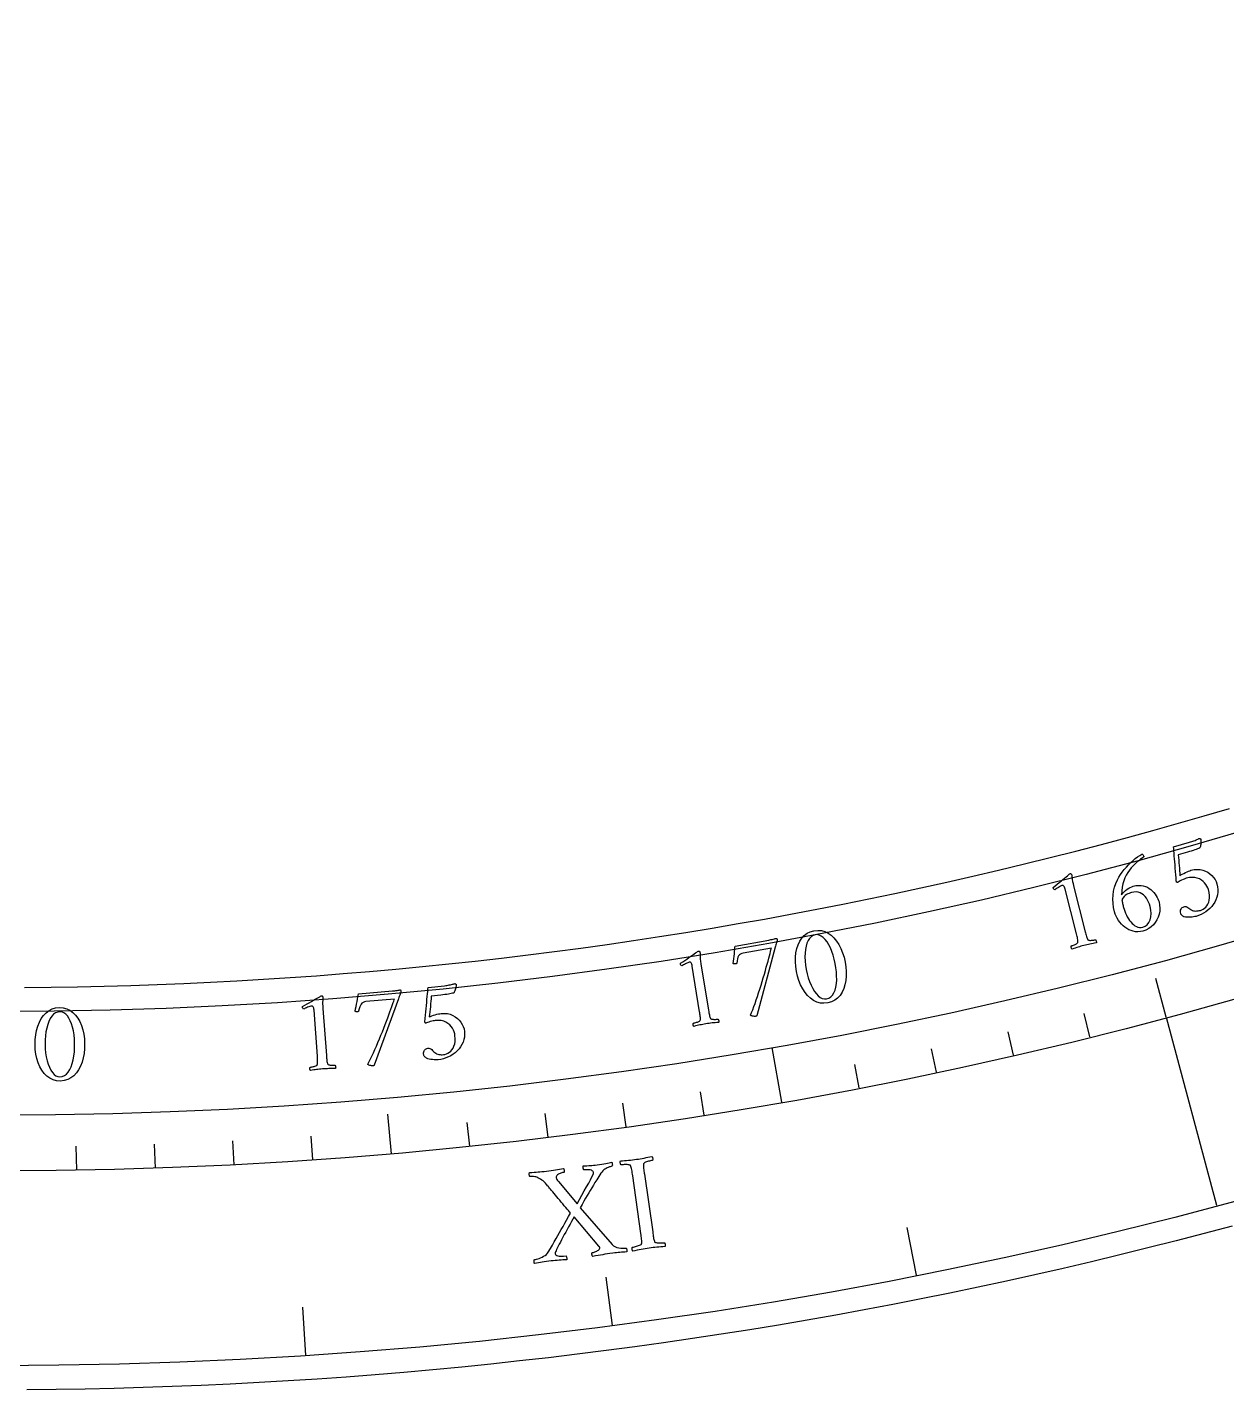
# Model space of a CAD drawing. Header units: millimetres. Extents: x -60 to 60, y -60 to 77.
# Drawn here: x 0.37 to 15.58, y -60 to -42.73 of the extents above; entities that cross this region are included whole.
import ezdxf

# ---------------------------------------------------------------- set-up
doc = ezdxf.new("R2010")
doc.units = ezdxf.units.MM
for name, color, linetype in [('CUT_INNER', 6, 'Continuous'), ('CUT_OUTER', 1, 'Continuous'), ('ENGRAVE', 7, 'Continuous'), ('ENGRAVE_FINE', 8, 'Continuous'), ('TEXT', 5, 'Continuous')]:
    doc.layers.add(name, color=color, linetype=linetype)

msp = doc.modelspace()

# ---------------------------------------------------------------- linework, layer by layer
at = {"layer": 'CUT_INNER'}
msp.add_lwpolyline([(0.3369, -54.899), (0.6737, -54.8959), (1.0105, -54.8907), (1.3473, -54.8835), (1.684, -54.8742), (2.0207, -54.8628), (2.3573, -54.8494), (2.6938, -54.8339), (3.0302, -54.8163), (3.3665, -54.7967), (3.7027, -54.775), (4.0387, -54.7512), (4.3746, -54.7254), (4.7103, -54.6976), (5.0458, -54.6676), (5.3811, -54.6356), (5.7163, -54.6016), (6.0512, -54.5655), (6.3859, -54.5273), (6.7203, -54.4871), (7.0545, -54.4449), (7.3885, -54.4006), (7.7221, -54.3542), (8.0555, -54.3058), (8.3886, -54.2553), (8.7213, -54.2028), (9.0537, -54.1483), (9.3858, -54.0917), (9.7175, -54.0331), (10.0489, -53.9725), (10.3799, -53.9098), (10.7105, -53.8451), (11.0406, -53.7784), (11.3704, -53.7096), (11.6998, -53.6388), (12.0287, -53.566), (12.3571, -53.4912), (12.6851, -53.4144), (13.0126, -53.3356), (13.3396, -53.2547), (13.6661, -53.1719), (13.9921, -53.087), (14.3176, -53.0002), (14.6425, -52.9113), (14.9669, -52.8205), (15.2907, -52.7276), (15.614, -52.6328)], dxfattribs=at)
at = {"layer": 'CUT_OUTER'}
msp.add_lwpolyline([(15.6476, -57.9237), (15.2919, -58.0186), (14.9357, -58.1113), (14.5788, -58.2019), (14.2214, -58.2902), (13.8635, -58.3764), (13.505, -58.4604), (13.1461, -58.5421), (12.7866, -58.6217), (12.4267, -58.699), (12.0663, -58.7742), (11.7054, -58.8471), (11.3441, -58.9178), (10.9824, -58.9863), (10.6203, -59.0526), (10.2577, -59.1167), (9.8948, -59.1785), (9.5315, -59.2381), (9.1678, -59.2955), (8.8038, -59.3506), (8.4395, -59.4035), (8.0748, -59.4542), (7.7099, -59.5026), (7.3446, -59.5488), (6.9791, -59.5927), (6.6133, -59.6344), (6.2473, -59.6739), (5.881, -59.7111), (5.5145, -59.746), (5.1478, -59.7788), (4.7809, -59.8092), (4.4139, -59.8374), (4.0466, -59.8634), (3.6792, -59.8871), (3.3117, -59.9085), (2.9441, -59.9277), (2.5763, -59.9447), (2.2084, -59.9593), (1.8405, -59.9718), (1.4725, -59.9819), (1.1044, -59.9898), (0.7363, -59.9955), (0.3682, -59.9989)], dxfattribs=at)
at = {"layer": 'ENGRAVE'}
for points in [[(14.8111, -55.2757), (14.6804, -54.788)], [(14.8111, -55.2757), (15.4499, -57.66)], [(9.9371, -56.3562), (9.8144, -55.6601)], [(4.9875, -57.0078), (4.9435, -56.5049)]]:
    msp.add_lwpolyline(points, dxfattribs=at)
for radius in [59.694, 57.2256, 57.2256, 56.5187, 55.206]:
    msp.add_circle((0, 0), radius, dxfattribs=at)
at = {"layer": 'ENGRAVE_FINE'}
for points in [[(13.8441, -55.5258), (13.7708, -55.2318)], [(12.873, -55.7589), (12.8048, -55.4637)], [(11.8979, -55.9751), (11.8349, -55.6788)], [(10.9192, -56.1742), (10.8614, -55.8768)], [(8.9521, -56.5211), (8.9047, -56.2218)], [(7.9643, -56.6687), (7.9221, -56.3687)], [(5.9817, -56.9121), (5.95, -56.6108)], [(6.974, -56.799), (6.9371, -56.4984)], [(3.9919, -57.0862), (3.9707, -56.784)], [(0.9987, -57.2169), (0.9934, -56.914)], [(1.9971, -57.1907), (1.9866, -56.888)], [(2.995, -57.1472), (2.9791, -56.8446)], [(11.6457, -58.547), (11.5253, -57.9418)], [(7.7916, -59.1833), (7.7111, -58.5715)], [(3.9042, -59.5662), (3.8638, -58.9504)]]:
    msp.add_lwpolyline(points, dxfattribs=at)
at = {"layer": 'TEXT'}
for points in [[(15.1239, -53.416), (15.1641, -53.4071), (15.2025, -53.4037), (15.2392, -53.4057), (15.274, -53.4133), (15.3067, -53.4252), (15.3368, -53.4405), (15.3644, -53.4591), (15.3894, -53.4811), (15.4112, -53.5055), (15.4292, -53.5314), (15.4435, -53.559), (15.454, -53.588), (15.4621, -53.6233), (15.4659, -53.658), (15.4654, -53.6921), (15.4605, -53.7256), (15.4519, -53.7581), (15.4402, -53.7892), (15.4253, -53.8189), (15.4074, -53.8472), (15.3867, -53.8737), (15.3638, -53.8983), (15.3387, -53.9209), (15.3113, -53.9415), (15.2823, -53.9598), (15.2522, -53.9756), (15.2209, -53.9887), (15.1885, -53.9993), (15.1739, -54.0029), (15.1574, -54.0059), (15.1388, -54.0085), (15.1183, -54.0105), (15.0971, -54.0116), (15.0766, -54.0112), (15.0567, -54.0094), (15.0375, -54.0062), (15.0335, -54.0042), (15.0284, -54.001), (15.0221, -53.9966), (15.0148, -53.991), (15.0075, -53.9844), (15.0017, -53.9773), (14.9973, -53.9696), (14.9942, -53.9614), (14.9913, -53.9468), (14.9911, -53.933), (14.9935, -53.9201), (14.9986, -53.9079), (15.0056, -53.8972), (15.0138, -53.8887), (15.0234, -53.8823), (15.0342, -53.878), (15.0481, -53.8756), (15.0613, -53.8764), (15.0737, -53.8804), (15.0854, -53.8875), (15.0967, -53.8959), (15.1078, -53.9037), (15.1189, -53.9108), (15.13, -53.9173), (15.1431, -53.9236), (15.1567, -53.9281), (15.1709, -53.9307), (15.1857, -53.9316), (15.2006, -53.9311), (15.2151, -53.9297), (15.2292, -53.9273), (15.243, -53.9239), (15.2613, -53.9174), (15.2789, -53.9082), (15.2959, -53.8964), (15.3122, -53.882), (15.327, -53.8648), (15.3393, -53.8447), (15.349, -53.8216), (15.3563, -53.7955), (15.3602, -53.7665), (15.3597, -53.7343), (15.3548, -53.6991), (15.3456, -53.6608), (15.3378, -53.6389), (15.3272, -53.6173), (15.3137, -53.5961), (15.2973, -53.5753), (15.2781, -53.5559), (15.2561, -53.5393), (15.2313, -53.5253), (15.2038, -53.5141), (15.1735, -53.5069), (15.1403, -53.505), (15.1042, -53.5084), (15.0652, -53.5172), (15.053, -53.521), (15.039, -53.5263), (15.0233, -53.5328), (15.0059, -53.5407), (14.989, -53.5491), (14.9748, -53.5569), (14.9634, -53.5643), (14.9547, -53.5712), (14.9525, -53.5714), (14.9502, -53.5707), (14.9477, -53.5693), (14.9451, -53.567), (14.9426, -53.5642), (14.9406, -53.5611), (14.939, -53.5579), (14.9378, -53.5544), (14.9346, -53.513), (14.9315, -53.4716), (14.9283, -53.4302), (14.9252, -53.3888), (14.922, -53.3481), (14.919, -53.3089), (14.9161, -53.271), (14.9133, -53.2346), (14.9105, -53.2005), (14.9078, -53.1698), (14.9052, -53.1424), (14.9027, -53.1183), (15.1055, -53.061), (15.1197, -53.0568), (15.1338, -53.0522), (15.1481, -53.0472), (15.1624, -53.0417), (15.1762, -53.0362), (15.1887, -53.0309), (15.1999, -53.0259), (15.2098, -53.0212), (15.218, -53.0172), (15.2238, -53.0143), (15.2273, -53.0126), (15.2285, -53.012), (15.2325, -53.0131), (15.2361, -53.014), (15.2395, -53.0149), (15.2425, -53.0157), (15.2451, -53.0167), (15.2472, -53.0182), (15.2488, -53.0202), (15.2499, -53.0228), (15.2504, -53.0259), (15.2509, -53.0308), (15.2511, -53.0376), (15.2513, -53.0463), (15.2512, -53.0562), (15.2507, -53.0667), (15.2498, -53.0778), (15.2485, -53.0894), (15.2466, -53.1011), (15.2442, -53.1123), (15.241, -53.1228), (15.2373, -53.1327), (15.2229, -53.1384), (15.2071, -53.1445), (15.1898, -53.1509), (15.1712, -53.1578), (15.1509, -53.1649), (15.1288, -53.1722), (15.1048, -53.1796), (15.0789, -53.1871), (14.9632, -53.2198), (14.9657, -53.253), (14.9684, -53.2866), (14.9713, -53.3203), (14.9743, -53.3543), (14.9772, -53.388), (14.9798, -53.421), (14.9821, -53.4532), (14.9841, -53.4846), (14.9978, -53.4748), (15.0139, -53.4649), (15.0323, -53.4547), (15.0531, -53.4444), (15.074, -53.4348), (15.0927, -53.4269), (15.1094, -53.4206), (15.1239, -53.416)], [(14.3913, -53.618), (14.4266, -53.6103), (14.4598, -53.6068), (14.491, -53.6075), (14.5202, -53.6124), (14.5475, -53.6206), (14.5727, -53.6313), (14.596, -53.6446), (14.6173, -53.6604), (14.6367, -53.6781), (14.6542, -53.6968), (14.6698, -53.7166), (14.6835, -53.7375), (14.6953, -53.7586), (14.7052, -53.779), (14.7131, -53.7986), (14.7192, -53.8175), (14.7272, -53.8561), (14.7301, -53.8946), (14.7278, -53.933), (14.7205, -53.9714), (14.7085, -54.0087), (14.6924, -54.0435), (14.6722, -54.0761), (14.6478, -54.1063), (14.6197, -54.133), (14.5881, -54.1552), (14.553, -54.1728), (14.5144, -54.1859), (14.4831, -54.1924), (14.4524, -54.195), (14.4222, -54.1937), (14.3927, -54.1885), (14.3641, -54.1799), (14.3369, -54.1686), (14.3109, -54.1546), (14.2863, -54.1378), (14.2631, -54.1187), (14.2417, -54.0976), (14.222, -54.0747), (14.2041, -54.05), (14.1882, -54.0239), (14.1747, -53.9974), (14.1637, -53.9703), (14.1552, -53.9426), (14.1434, -53.8891), (14.1363, -53.8358), (14.1339, -53.7829), (14.136, -53.7303), (14.1429, -53.6788), (14.1544, -53.6293), (14.1706, -53.5819), (14.1914, -53.5365), (14.2101, -53.503), (14.2309, -53.47), (14.2539, -53.4377), (14.2789, -53.4059), (14.3054, -53.3751), (14.3327, -53.3459), (14.3607, -53.3181), (14.3894, -53.2919), (14.4183, -53.2677), (14.4466, -53.2461), (14.4744, -53.2272), (14.5017, -53.2108), (14.5064, -53.2106), (14.5109, -53.2127), (14.515, -53.2171), (14.5189, -53.2238), (14.5222, -53.2311), (14.5248, -53.2373), (14.5268, -53.2425), (14.5281, -53.2466), (14.5076, -53.2606), (14.486, -53.2765), (14.4632, -53.2942), (14.4393, -53.3137), (14.4151, -53.3352), (14.3914, -53.3588), (14.3681, -53.3847), (14.3453, -53.4126), (14.3238, -53.4429), (14.3044, -53.4755), (14.2872, -53.5106), (14.272, -53.548), (14.2598, -53.588), (14.2511, -53.6307), (14.2459, -53.6763), (14.2443, -53.7246), (14.2596, -53.7054), (14.2764, -53.6876), (14.2948, -53.6712), (14.3146, -53.6561), (14.3348, -53.643), (14.3543, -53.6323), (14.3732, -53.624), (14.3913, -53.618)], [(13.6734, -54.2225), (13.5304, -53.6554), (13.5265, -53.6416), (13.5224, -53.6303), (13.5181, -53.6216), (13.5135, -53.6154), (13.5085, -53.6113), (13.5027, -53.609), (13.496, -53.6083), (13.4886, -53.6094), (13.4799, -53.6124), (13.4694, -53.6171), (13.457, -53.6238), (13.4429, -53.6324), (13.4288, -53.6414), (13.4166, -53.6494), (13.4062, -53.6566), (13.3976, -53.6628), (13.3907, -53.6589), (13.3852, -53.654), (13.3812, -53.6483), (13.3787, -53.6416), (13.3787, -53.6415), (13.3786, -53.6412), (13.3785, -53.6407), (13.3784, -53.6401), (13.3779, -53.6375), (13.3779, -53.6353), (13.3784, -53.6335), (13.3794, -53.6322), (13.4045, -53.6122), (13.4293, -53.5921), (13.4537, -53.572), (13.4779, -53.5518), (13.5009, -53.5325), (13.5218, -53.515), (13.5408, -53.4992), (13.5577, -53.4851), (13.5717, -53.4735), (13.5819, -53.4652), (13.5883, -53.4601), (13.5909, -53.4583), (13.5937, -53.4576), (13.5972, -53.4573), (13.6003, -53.4582), (13.6032, -53.4604), (13.6059, -53.4637), (13.6082, -53.4675), (13.6104, -53.471), (13.6122, -53.4741), (13.6138, -53.477), (13.614, -53.4792), (13.6146, -53.4861), (13.6156, -53.4975), (13.617, -53.5136), (13.6195, -53.5336), (13.6236, -53.5572), (13.6293, -53.5842), (13.6367, -53.6147), (13.7842, -54.1945), (13.7882, -54.21), (13.7921, -54.2249), (13.796, -54.2393), (13.7999, -54.2531), (13.8038, -54.2659), (13.8081, -54.2774), (13.8127, -54.2874), (13.8177, -54.2959), (13.821, -54.2988), (13.8262, -54.301), (13.8334, -54.3025), (13.8426, -54.3034), (13.8527, -54.3036), (13.8631, -54.3033), (13.8735, -54.3025), (13.8842, -54.3011), (13.8941, -54.2996), (13.9024, -54.2982), (13.9091, -54.2969), (13.9143, -54.2957), (13.9171, -54.2986), (13.9197, -54.3027), (13.9222, -54.308), (13.9245, -54.3145), (13.9261, -54.3212), (13.9267, -54.3269), (13.9262, -54.3318), (13.9246, -54.3359), (13.903, -54.3399), (13.8824, -54.3438), (13.8627, -54.3475), (13.844, -54.3511), (13.8254, -54.3549), (13.8061, -54.359), (13.7861, -54.3637), (13.7656, -54.3687), (13.7458, -54.3739), (13.7271, -54.379), (13.7093, -54.3842), (13.6925, -54.3895), (13.6756, -54.3949), (13.6574, -54.4008), (13.638, -54.407), (13.6173, -54.4137), (13.614, -54.4109), (13.6112, -54.4068), (13.6089, -54.4015), (13.6072, -54.3949), (13.6061, -54.3881), (13.6058, -54.3822), (13.6061, -54.3774), (13.6072, -54.3735), (13.6123, -54.3721), (13.6188, -54.37), (13.6268, -54.3673), (13.6363, -54.3639), (13.6463, -54.36), (13.6559, -54.3558), (13.6651, -54.3511), (13.6739, -54.3461), (13.6815, -54.341), (13.6868, -54.3363), (13.6899, -54.332), (13.6909, -54.3281), (13.6911, -54.3182), (13.6906, -54.3071), (13.6891, -54.295), (13.6868, -54.2817), (13.684, -54.2677), (13.6808, -54.2531), (13.6773, -54.238), (13.6734, -54.2225)], [(14.2492, -53.7892), (14.251, -53.8011), (14.2529, -53.8131), (14.2551, -53.8253), (14.2575, -53.8376), (14.2601, -53.8499), (14.2628, -53.8622), (14.2658, -53.8744), (14.2689, -53.8866), (14.2759, -53.9103), (14.2842, -53.9342), (14.294, -53.9584), (14.3051, -53.9827), (14.3175, -54.0065), (14.331, -54.0291), (14.3456, -54.0504), (14.3614, -54.0704), (14.3781, -54.0886), (14.3956, -54.1044), (14.4139, -54.1178), (14.433, -54.1287), (14.4527, -54.1366), (14.4727, -54.1405), (14.493, -54.1407), (14.5137, -54.137), (14.5448, -54.1245), (14.5708, -54.1048), (14.5916, -54.0781), (14.6072, -54.0444), (14.617, -54.0059), (14.6203, -53.9649), (14.6172, -53.9215), (14.6076, -53.8756), (14.5985, -53.8464), (14.5875, -53.8189), (14.5745, -53.7931), (14.5596, -53.7689), (14.5427, -53.7472), (14.524, -53.7287), (14.5034, -53.7134), (14.4809, -53.7012), (14.4564, -53.6931), (14.43, -53.6896), (14.4016, -53.6909), (14.3713, -53.6969), (14.3561, -53.7016), (14.3404, -53.7077), (14.3242, -53.7151), (14.3075, -53.7239), (14.2911, -53.7351), (14.276, -53.7497), (14.262, -53.7678), (14.2492, -53.7892)], [(10.3442, -54.1818), (10.3926, -54.1766), (10.4387, -54.1799), (10.4824, -54.1917), (10.5237, -54.2121), (10.5624, -54.2397), (10.598, -54.2732), (10.6305, -54.3127), (10.6599, -54.3582), (10.6858, -54.4084), (10.7078, -54.4618), (10.7258, -54.5186), (10.74, -54.5787), (10.7496, -54.6396), (10.7542, -54.699), (10.7538, -54.7569), (10.7484, -54.8132), (10.7378, -54.8665), (10.7221, -54.9156), (10.7013, -54.9604), (10.6754, -55.0009), (10.6442, -55.0356), (10.6077, -55.0632), (10.5659, -55.0835), (10.5189, -55.0966), (10.4715, -55.1015), (10.426, -55.0979), (10.3822, -55.0856), (10.3403, -55.0649), (10.3009, -55.0368), (10.2647, -55.0029), (10.2316, -54.9632), (10.2018, -54.9175), (10.1757, -54.8672), (10.1537, -54.8137), (10.136, -54.7568), (10.1225, -54.6965), (10.1135, -54.6355), (10.1095, -54.576), (10.1105, -54.5182), (10.1164, -54.462), (10.1274, -54.4088), (10.1434, -54.36), (10.1645, -54.3156), (10.1906, -54.2757), (10.2217, -54.2415), (10.2577, -54.2144), (10.2985, -54.1946), (10.3442, -54.1818)], [(9.7708, -54.3002), (9.7847, -54.2975), (9.7991, -54.2945), (9.814, -54.2911), (9.8294, -54.2873), (9.8435, -54.2838), (9.8543, -54.2811), (9.862, -54.2793), (9.8665, -54.2783), (9.8704, -54.2785), (9.8736, -54.2804), (9.8759, -54.2842), (9.8775, -54.2899), (9.8781, -54.298), (9.8774, -54.3078), (9.8753, -54.3192), (9.8718, -54.3323), (9.8676, -54.3465), (9.8633, -54.3611), (9.8589, -54.3763), (9.8543, -54.3919), (9.6227, -55.2587), (9.6205, -55.261), (9.6174, -55.263), (9.6135, -55.2645), (9.6088, -55.2656), (9.6002, -55.2666), (9.5905, -55.2667), (9.5797, -55.266), (9.5678, -55.2644), (9.5569, -55.262), (9.5488, -55.2589), (9.5436, -55.255), (9.5412, -55.2502), (9.555, -55.2178), (9.5691, -55.1823), (9.5836, -55.1437), (9.5985, -55.1021), (9.6135, -55.0583), (9.6287, -55.0134), (9.6439, -54.9673), (9.6591, -54.9201), (9.6741, -54.8725), (9.6886, -54.8254), (9.7025, -54.7788), (9.716, -54.7326), (9.7288, -54.6877), (9.7408, -54.6449), (9.752, -54.6042), (9.7625, -54.5657), (9.7721, -54.53), (9.7806, -54.4981), (9.7882, -54.4699), (9.7947, -54.4456), (9.8, -54.4258), (9.8037, -54.4118), (9.806, -54.4033), (9.8067, -54.4005), (9.4486, -54.4639), (9.4292, -54.4689), (9.4129, -54.4768), (9.3997, -54.4875), (9.3895, -54.5011), (9.3816, -54.518), (9.3751, -54.5385), (9.37, -54.5628), (9.3662, -54.5908), (9.3652, -54.5949), (9.3623, -54.5982), (9.3573, -54.6007), (9.3503, -54.6025), (9.3478, -54.6027), (9.3446, -54.6027), (9.3407, -54.6025), (9.3361, -54.6019), (9.3314, -54.6012), (9.3274, -54.6004), (9.324, -54.5995), (9.3213, -54.5984), (9.3256, -54.5675), (9.3295, -54.5364), (9.3331, -54.505), (9.3364, -54.4734), (9.3392, -54.4435), (9.3414, -54.4172), (9.3431, -54.3944), (9.3441, -54.3752)], [(10.3614, -54.2328), (10.3336, -54.2416), (10.3091, -54.2569), (10.288, -54.2785), (10.2703, -54.3066), (10.2558, -54.34), (10.2446, -54.3776), (10.2368, -54.4193), (10.2322, -54.4652), (10.2309, -54.5142), (10.233, -54.5653), (10.2384, -54.6183), (10.2472, -54.6733), (10.2588, -54.7272), (10.2729, -54.7783), (10.2895, -54.8265), (10.3086, -54.8719), (10.3295, -54.9134), (10.3517, -54.9499), (10.3751, -54.9813), (10.3998, -55.0077), (10.4252, -55.0279), (10.4509, -55.041), (10.4768, -55.0468), (10.503, -55.0454), (10.5331, -55.0359), (10.5591, -55.0199), (10.5809, -54.9974), (10.5987, -54.9682), (10.6126, -54.9337), (10.6229, -54.8949), (10.6296, -54.852), (10.6328, -54.8048), (10.6326, -54.7547), (10.6294, -54.7032), (10.6232, -54.6502), (10.614, -54.5957), (10.602, -54.5415), (10.5877, -54.4906), (10.5712, -54.443), (10.5525, -54.3988), (10.532, -54.3587), (10.5103, -54.3236), (10.4873, -54.2935), (10.463, -54.2683), (10.4379, -54.2491), (10.4127, -54.2367), (10.3872, -54.2313), (10.3614, -54.2328)], [(8.8956, -55.2079), (8.8026, -54.6305), (8.7999, -54.6164), (8.7968, -54.6048), (8.7932, -54.5957), (8.7892, -54.5891), (8.7846, -54.5846), (8.7789, -54.5818), (8.7724, -54.5806), (8.7649, -54.5811), (8.756, -54.5832), (8.7451, -54.587), (8.7322, -54.5926), (8.7174, -54.5999), (8.7026, -54.6077), (8.6897, -54.6146), (8.6787, -54.6208), (8.6696, -54.6263), (8.6631, -54.6218), (8.658, -54.6165), (8.6546, -54.6104), (8.6526, -54.6035), (8.6526, -54.6034), (8.6526, -54.6031), (8.6525, -54.6026), (8.6524, -54.602), (8.6522, -54.5993), (8.6524, -54.5971), (8.653, -54.5954), (8.6541, -54.5942), (8.6809, -54.5764), (8.7073, -54.5586), (8.7334, -54.5407), (8.7592, -54.5227), (8.7838, -54.5055), (8.8062, -54.4898), (8.8265, -54.4757), (8.8446, -54.4632), (8.8595, -54.4529), (8.8704, -54.4455), (8.8772, -54.441), (8.88, -54.4394), (8.8829, -54.439), (8.8863, -54.439), (8.8894, -54.4402), (8.8921, -54.4425), (8.8944, -54.4461), (8.8965, -54.4501), (8.8983, -54.4537), (8.8998, -54.457), (8.9011, -54.46), (8.9011, -54.4623), (8.9012, -54.4692), (8.9012, -54.4807), (8.9012, -54.4967), (8.9019, -54.5169), (8.9039, -54.5407), (8.9073, -54.5682), (8.912, -54.5992), (9.0084, -55.1896), (9.011, -55.2054), (9.0136, -55.2206), (9.0162, -55.2353), (9.0189, -55.2494), (9.0217, -55.2625), (9.025, -55.2743), (9.0287, -55.2846), (9.0329, -55.2936), (9.0359, -55.2968), (9.041, -55.2994), (9.048, -55.3016), (9.057, -55.3032), (9.0671, -55.3043), (9.0775, -55.3049), (9.088, -55.305), (9.0987, -55.3046), (9.1087, -55.3039), (9.1171, -55.3032), (9.1239, -55.3025), (9.1291, -55.3018), (9.1317, -55.305), (9.1339, -55.3093), (9.1359, -55.3148), (9.1376, -55.3214), (9.1387, -55.3282), (9.1388, -55.334), (9.1378, -55.3388), (9.1359, -55.3427), (9.1141, -55.3449), (9.0932, -55.3469), (9.0733, -55.3489), (9.0543, -55.3509), (9.0354, -55.353), (9.0158, -55.3555), (8.9956, -55.3583), (8.9746, -55.3616), (8.9545, -55.365), (8.9354, -55.3685), (8.9173, -55.3721), (8.9001, -55.3759), (8.8827, -55.3798), (8.8641, -55.3841), (8.8442, -55.3886), (8.823, -55.3935), (8.8199, -55.3904), (8.8175, -55.3861), (8.8157, -55.3806), (8.8146, -55.3738), (8.8141, -55.367), (8.8143, -55.3611), (8.8151, -55.3563), (8.8165, -55.3525), (8.8217, -55.3516), (8.8283, -55.3501), (8.8365, -55.3481), (8.8462, -55.3455), (8.8565, -55.3425), (8.8665, -55.3391), (8.8761, -55.3353), (8.8853, -55.331), (8.8933, -55.3266), (8.899, -55.3224), (8.9025, -55.3184), (8.9038, -55.3146), (8.9049, -55.3047), (8.9053, -55.2937), (8.9049, -55.2815), (8.9038, -55.2681), (8.9022, -55.2538), (8.9002, -55.239), (8.8981, -55.2237), (8.8956, -55.2079)], [(5.6186, -55.2307), (5.6597, -55.2289), (5.6981, -55.2322), (5.7338, -55.2406), (5.7669, -55.2541), (5.797, -55.2716), (5.824, -55.2919), (5.8479, -55.315), (5.8687, -55.3409), (5.8859, -55.3687), (5.8992, -55.3974), (5.9085, -55.427), (5.9138, -55.4575), (5.9156, -55.4936), (5.9133, -55.5284), (5.9069, -55.5619), (5.8963, -55.5941), (5.8822, -55.6246), (5.8652, -55.6532), (5.8454, -55.6799), (5.8228, -55.7046), (5.7979, -55.7271), (5.7711, -55.7473), (5.7424, -55.7652), (5.7119, -55.7808), (5.6801, -55.7938), (5.6477, -55.8041), (5.6146, -55.8116), (5.5809, -55.8164), (5.5659, -55.8174), (5.549, -55.8175), (5.5303, -55.8168), (5.5098, -55.8153), (5.4887, -55.8126), (5.4686, -55.8087), (5.4493, -55.8035), (5.431, -55.7969), (5.4274, -55.7943), (5.4229, -55.7903), (5.4175, -55.7849), (5.4112, -55.778), (5.4052, -55.7703), (5.4007, -55.7623), (5.3977, -55.754), (5.3961, -55.7453), (5.3958, -55.7304), (5.398, -55.7168), (5.4026, -55.7045), (5.4097, -55.6934), (5.4185, -55.6841), (5.4281, -55.6771), (5.4386, -55.6724), (5.45, -55.6701), (5.4641, -55.6702), (5.4769, -55.6732), (5.4885, -55.6793), (5.4987, -55.6884), (5.5084, -55.6986), (5.518, -55.7082), (5.5277, -55.7172), (5.5375, -55.7255), (5.5493, -55.7339), (5.5619, -55.7407), (5.5755, -55.7458), (5.5899, -55.7493), (5.6046, -55.7514), (5.6191, -55.7524), (5.6335, -55.7525), (5.6476, -55.7516), (5.6668, -55.7483), (5.6857, -55.7423), (5.7045, -55.7337), (5.7231, -55.7223), (5.7406, -55.708), (5.7562, -55.6903), (5.7698, -55.6692), (5.7815, -55.6449), (5.7904, -55.6169), (5.7954, -55.5852), (5.7968, -55.5496), (5.7943, -55.5103), (5.7905, -55.4874), (5.7838, -55.4643), (5.7741, -55.4411), (5.7616, -55.4177), (5.7461, -55.3953), (5.7273, -55.3751), (5.7054, -55.3571), (5.6802, -55.3412), (5.6516, -55.3289), (5.6192, -55.3212), (5.5831, -55.3183), (5.5431, -55.3202), (5.5304, -55.3219), (5.5158, -55.3246), (5.4992, -55.3283), (5.4807, -55.3331), (5.4626, -55.3384), (5.4473, -55.3436), (5.4347, -55.3489), (5.425, -55.3542), (5.4228, -55.354), (5.4206, -55.353), (5.4184, -55.3511), (5.4162, -55.3484), (5.4143, -55.3452), (5.4128, -55.3418), (5.4118, -55.3383), (5.4112, -55.3347), (5.4153, -55.2934), (5.4194, -55.2521), (5.4235, -55.2108), (5.4275, -55.1695), (5.4315, -55.1289), (5.4354, -55.0896), (5.4391, -55.0519), (5.4426, -55.0155), (5.4458, -54.9814), (5.4485, -54.9507), (5.4507, -54.9233), (5.4524, -54.8992), (5.6621, -54.878), (5.6767, -54.8763), (5.6915, -54.8742), (5.7064, -54.8717), (5.7215, -54.8688), (5.736, -54.8658), (5.7492, -54.8628), (5.7611, -54.8598), (5.7717, -54.8569), (5.7805, -54.8543), (5.7867, -54.8525), (5.7905, -54.8514), (5.7917, -54.851), (5.7954, -54.8528), (5.7989, -54.8544), (5.802, -54.8558), (5.8049, -54.8571), (5.8073, -54.8585), (5.8091, -54.8604), (5.8103, -54.8627), (5.8109, -54.8654), (5.8109, -54.8685), (5.8105, -54.8734), (5.8096, -54.8802), (5.8082, -54.8887), (5.8064, -54.8985), (5.8041, -54.9087), (5.8013, -54.9195), (5.7979, -54.9308), (5.7941, -54.942), (5.7897, -54.9525), (5.7848, -54.9623), (5.7794, -54.9714), (5.7642, -54.9745), (5.7476, -54.9777), (5.7295, -54.9811), (5.71, -54.9846), (5.6888, -54.9881), (5.6657, -54.9915), (5.6408, -54.9946), (5.614, -54.9975), (5.4943, -55.0096), (5.4911, -55.0428), (5.4879, -55.0763), (5.4848, -55.11), (5.4819, -55.144), (5.4789, -55.1777), (5.4758, -55.2106), (5.4724, -55.2427), (5.4689, -55.274), (5.4842, -55.2668), (5.5017, -55.2598), (5.5217, -55.253), (5.5439, -55.2464), (5.5661, -55.2406), (5.586, -55.2361), (5.6034, -55.2327), (5.6186, -55.2307)], [(4.0501, -55.7731), (4.0077, -55.1898), (4.0063, -55.1755), (4.0042, -55.1637), (4.0014, -55.1543), (3.998, -55.1474), (3.9938, -55.1426), (3.9884, -55.1392), (3.982, -55.1375), (3.9745, -55.1373), (3.9654, -55.1386), (3.9542, -55.1415), (3.9409, -55.1459), (3.9255, -55.1519), (3.9101, -55.1583), (3.8966, -55.1642), (3.8851, -55.1694), (3.8756, -55.174), (3.8695, -55.1689), (3.8649, -55.1632), (3.862, -55.1569), (3.8607, -55.1498), (3.8607, -55.1497), (3.8607, -55.1494), (3.8606, -55.149), (3.8606, -55.1483), (3.8606, -55.1456), (3.861, -55.1435), (3.8618, -55.1418), (3.863, -55.1407), (3.8912, -55.1253), (3.9191, -55.1099), (3.9466, -55.0943), (3.9739, -55.0787), (3.9999, -55.0637), (4.0236, -55.05), (4.045, -55.0377), (4.0641, -55.0268), (4.0799, -55.0178), (4.0914, -55.0114), (4.0986, -55.0075), (4.1015, -55.0062), (4.1044, -55.006), (4.1078, -55.0063), (4.1108, -55.0077), (4.1133, -55.0103), (4.1153, -55.0141), (4.117, -55.0182), (4.1184, -55.022), (4.1197, -55.0255), (4.1208, -55.0285), (4.1206, -55.0308), (4.12, -55.0377), (4.119, -55.0491), (4.1176, -55.0651), (4.1166, -55.0853), (4.1165, -55.1092), (4.1175, -55.1368), (4.1195, -55.1682), (4.164, -55.7647), (4.1652, -55.7807), (4.1665, -55.7961), (4.1679, -55.8109), (4.1693, -55.8252), (4.1709, -55.8385), (4.1732, -55.8505), (4.176, -55.8612), (4.1793, -55.8705), (4.1821, -55.8739), (4.1869, -55.877), (4.1937, -55.8797), (4.2026, -55.8821), (4.2126, -55.8841), (4.2228, -55.8856), (4.2332, -55.8866), (4.244, -55.8871), (4.254, -55.8873), (4.2624, -55.8874), (4.2693, -55.8873), (4.2745, -55.887), (4.2768, -55.8904), (4.2787, -55.8949), (4.2802, -55.9005), (4.2813, -55.9073), (4.2818, -55.9141), (4.2813, -55.9199), (4.28, -55.9247), (4.2777, -55.9284), (4.2558, -55.9286), (4.2348, -55.9288), (4.2148, -55.9291), (4.1957, -55.9294), (4.1767, -55.9298), (4.157, -55.9306), (4.1366, -55.9317), (4.1154, -55.9331), (4.0951, -55.9348), (4.0757, -55.9366), (4.0573, -55.9386), (4.0399, -55.9409), (4.0222, -55.9433), (4.0033, -55.9459), (3.9831, -55.9487), (3.9616, -55.9516), (3.9588, -55.9483), (3.9567, -55.9438), (3.9555, -55.9382), (3.9549, -55.9313), (3.955, -55.9245), (3.9557, -55.9187), (3.9569, -55.9139), (3.9587, -55.9103), (3.9639, -55.9098), (3.9707, -55.9089), (3.979, -55.9076), (3.9889, -55.9059), (3.9994, -55.9038), (4.0096, -55.9013), (4.0195, -55.8983), (4.0291, -55.8949), (4.0374, -55.8912), (4.0435, -55.8875), (4.0473, -55.8838), (4.0489, -55.8801), (4.0509, -55.8704), (4.0522, -55.8594), (4.0529, -55.8472), (4.053, -55.8338), (4.0526, -55.8194), (4.052, -55.8045), (4.0511, -55.7891), (4.0501, -55.7731)], [(5.001, -54.9451), (5.0151, -54.9437), (5.0298, -54.9419), (5.0449, -54.9399), (5.0606, -54.9374), (5.0749, -54.9351), (5.0859, -54.9334), (5.0937, -54.9323), (5.0983, -54.9317), (5.1022, -54.9322), (5.1051, -54.9344), (5.1072, -54.9384), (5.1082, -54.9442), (5.1082, -54.9523), (5.1066, -54.962), (5.1035, -54.9732), (5.0989, -54.9859), (5.0934, -54.9997), (5.0879, -55.0139), (5.0821, -55.0286), (5.0763, -55.0438), (4.77, -55.8871), (4.7676, -55.8892), (4.7643, -55.8909), (4.7603, -55.8921), (4.7555, -55.8927), (4.7469, -55.893), (4.7372, -55.8923), (4.7265, -55.8906), (4.7148, -55.888), (4.7041, -55.8847), (4.6963, -55.8808), (4.6914, -55.8765), (4.6895, -55.8716), (4.706, -55.8405), (4.7232, -55.8063), (4.741, -55.7692), (4.7595, -55.7289), (4.7783, -55.6866), (4.7973, -55.6432), (4.8165, -55.5986), (4.8358, -55.5529), (4.8548, -55.5069), (4.8734, -55.4612), (4.8913, -55.416), (4.9087, -55.3711), (4.9254, -55.3275), (4.9411, -55.2859), (4.9559, -55.2464), (4.9697, -55.2089), (4.9823, -55.1742), (4.9936, -55.1432), (5.0036, -55.1158), (5.0122, -55.092), (5.0191, -55.0729), (5.0241, -55.0592), (5.0271, -55.051), (5.0281, -55.0482), (4.6658, -55.0801), (4.646, -55.0834), (4.6291, -55.0899), (4.615, -55.0994), (4.6037, -55.1121), (4.5944, -55.1282), (4.5861, -55.1481), (4.5789, -55.1718), (4.5727, -55.1993), (4.5713, -55.2034), (4.5681, -55.2064), (4.5629, -55.2085), (4.5558, -55.2096), (4.5533, -55.2097), (4.5501, -55.2094), (4.5462, -55.2088), (4.5417, -55.2078), (4.5371, -55.2067), (4.5332, -55.2056), (4.5299, -55.2044), (4.5273, -55.2031), (4.5342, -55.1727), (4.5408, -55.142), (4.5472, -55.1111), (4.5532, -55.0799), (4.5586, -55.0503), (4.5631, -55.0243), (4.5667, -55.0017), (4.5694, -54.9827)], [(0.7785, -55.1549), (0.8271, -55.1582), (0.8718, -55.1694), (0.9128, -55.1887), (0.95, -55.2159), (0.9833, -55.2498), (1.0126, -55.289), (1.0377, -55.3336), (1.0587, -55.3835), (1.0755, -55.4373), (1.0879, -55.4938), (1.0958, -55.5528), (1.0993, -55.6145), (1.0982, -55.6762), (1.0925, -55.7355), (1.082, -55.7924), (1.0669, -55.8469), (1.0472, -55.8976), (1.0232, -55.9432), (0.995, -55.9837), (0.9624, -56.019), (0.9256, -56.0478), (0.8849, -56.0686), (0.8402, -56.0814), (0.7916, -56.0861), (0.7441, -56.0828), (0.6999, -56.0713), (0.659, -56.0516), (0.6213, -56.0239), (0.5873, -55.9894), (0.5576, -55.9498), (0.5319, -55.9049), (0.5105, -55.8547), (0.4935, -55.8007), (0.4812, -55.7441), (0.4736, -55.685), (0.4707, -55.6233), (0.4725, -55.5616), (0.4789, -55.5024), (0.4899, -55.4456), (0.5055, -55.3913), (0.5255, -55.3408), (0.5498, -55.2955), (0.5782, -55.2555), (0.6109, -55.2207), (0.6475, -55.1924), (0.6876, -55.172), (0.7313, -55.1595), (0.7785, -55.1549)], [(0.7866, -55.2081), (0.7576, -55.212), (0.7309, -55.2227), (0.7064, -55.2404), (0.684, -55.265), (0.664, -55.2954), (0.6464, -55.3304), (0.6314, -55.3701), (0.6189, -55.4146), (0.6092, -55.4626), (0.6024, -55.5132), (0.5985, -55.5664), (0.5976, -55.6221), (0.5997, -55.6772), (0.6047, -55.7299), (0.6127, -55.7803), (0.6236, -55.8284), (0.637, -55.8729), (0.6525, -55.9126), (0.6701, -55.9476), (0.6898, -55.9779), (0.7114, -56.0023), (0.7344, -56.0195), (0.7589, -56.0298), (0.7849, -56.0329), (0.8162, -56.0289), (0.8445, -56.0176), (0.87, -55.9992), (0.8925, -55.9736), (0.9122, -55.942), (0.9291, -55.9056), (0.9432, -55.8644), (0.9545, -55.8185), (0.963, -55.7692), (0.9688, -55.718), (0.9719, -55.6647), (0.9723, -55.6094), (0.9699, -55.5539), (0.9647, -55.5013), (0.9567, -55.4516), (0.9459, -55.4048), (0.9327, -55.3618), (0.9174, -55.3234), (0.9, -55.2898), (0.8804, -55.2607), (0.8591, -55.2374), (0.8364, -55.2209), (0.8122, -55.2111), (0.7866, -55.2081)], [(6.9546, -57.2286), (6.9853, -57.2247), (7.0146, -57.2206), (7.0425, -57.2163), (7.0691, -57.2119), (7.0949, -57.2074), (7.1205, -57.203), (7.1459, -57.1988), (7.1711, -57.1947), (7.1732, -57.1989), (7.175, -57.2049), (7.1767, -57.2128), (7.1781, -57.2224), (7.1789, -57.2318), (7.1784, -57.2385), (7.1767, -57.2428), (7.1738, -57.2445), (7.167, -57.2456), (7.1587, -57.2475), (7.149, -57.2501), (7.1378, -57.2535), (7.1262, -57.2576), (7.1151, -57.2625), (7.1046, -57.2683), (7.0946, -57.2749), (7.0862, -57.2825), (7.0807, -57.2912), (7.0779, -57.301), (7.0779, -57.3119), (7.0805, -57.3222), (7.0859, -57.3338), (7.0941, -57.3465), (7.1051, -57.3605), (7.3412, -57.6424), (7.3727, -57.5863), (7.4035, -57.5319), (7.4336, -57.4791), (7.4629, -57.4279), (7.4897, -57.3804), (7.5124, -57.3386), (7.5309, -57.3024), (7.5453, -57.272), (7.5471, -57.2673), (7.5483, -57.2626), (7.549, -57.258), (7.5491, -57.2535), (7.5489, -57.2495), (7.5488, -57.2464), (7.5487, -57.2442), (7.5486, -57.2429), (7.5464, -57.2367), (7.5416, -57.2303), (7.5341, -57.2239), (7.524, -57.2174), (7.5095, -57.2123), (7.4889, -57.2099), (7.4624, -57.2104), (7.4297, -57.2136), (7.4271, -57.2119), (7.4248, -57.2078), (7.4227, -57.2013), (7.4208, -57.1924), (7.4194, -57.183), (7.4188, -57.175), (7.4188, -57.1683), (7.4196, -57.163), (7.4443, -57.1615), (7.4676, -57.1601), (7.4895, -57.1587), (7.5099, -57.1575), (7.5301, -57.156), (7.5512, -57.154), (7.5733, -57.1516), (7.5962, -57.1487), (7.6279, -57.1443), (7.6569, -57.1397), (7.6832, -57.1351), (7.7069, -57.1303), (7.7283, -57.1258), (7.7477, -57.1217), (7.7652, -57.1181), (7.7808, -57.1149), (7.783, -57.1189), (7.785, -57.1242), (7.7868, -57.1309), (7.7885, -57.139), (7.7895, -57.1473), (7.7891, -57.1546), (7.7874, -57.161), (7.7843, -57.1665), (7.7796, -57.1674), (7.7725, -57.1692), (7.763, -57.1719), (7.751, -57.1755), (7.7376, -57.1802), (7.7238, -57.1863), (7.7094, -57.1939), (7.6946, -57.2028), (7.68, -57.2133), (7.6664, -57.2256), (7.6539, -57.2397), (7.6423, -57.2555), (7.6162, -57.298), (7.5918, -57.3375), (7.5691, -57.3741), (7.5481, -57.4078), (7.5281, -57.4401), (7.5084, -57.4726), (7.4891, -57.5052), (7.4701, -57.538), (7.4504, -57.5725), (7.4291, -57.6101), (7.4062, -57.6508), (7.3817, -57.6946), (7.7861, -58.1577), (7.8024, -58.173), (7.8217, -58.1852), (7.844, -58.1943), (7.8693, -58.2003), (7.8953, -58.2038), (7.92, -58.2055), (7.9432, -58.2054), (7.9652, -58.2034), (7.968, -58.2074), (7.9703, -58.213), (7.972, -58.2203), (7.9732, -58.2292), (7.9739, -58.2379), (7.9742, -58.2447), (7.9741, -58.2496), (7.9737, -58.2524), (7.9487, -58.2541), (7.9254, -58.2556), (7.904, -58.257), (7.8843, -58.2583), (7.8646, -58.2598), (7.8429, -58.2619), (7.8192, -58.2646), (7.7936, -58.2678), (7.7585, -58.2727), (7.7258, -58.2775), (7.6954, -58.2824), (7.6674, -58.2873), (7.6394, -58.2923), (7.609, -58.2978), (7.5764, -58.3037), (7.5415, -58.3099), (7.5378, -58.3059), (7.5348, -58.3001), (7.5324, -58.2923), (7.5307, -58.2827), (7.53, -58.2734), (7.5305, -58.2666), (7.5322, -58.2623), (7.5351, -58.2606), (7.5412, -58.2595), (7.5489, -58.2575), (7.5581, -58.2546), (7.5689, -58.2508), (7.5803, -58.2463), (7.5913, -58.241), (7.6018, -58.235), (7.6119, -58.2282), (7.6204, -58.221), (7.6262, -58.2136), (7.6292, -58.206), (7.6295, -58.1981), (7.6291, -58.1962), (7.6283, -58.194), (7.6272, -58.1916), (7.6256, -58.1888), (7.6239, -58.1861), (7.622, -58.1837), (7.6201, -58.1816), (7.6182, -58.1799), (7.3034, -57.8084), (7.287, -57.8372), (7.27, -57.8674), (7.2524, -57.8993), (7.2341, -57.9326), (7.2157, -57.9665), (7.1976, -58), (7.1797, -58.0332), (7.1621, -58.066), (7.1452, -58.0976), (7.1297, -58.1272), (7.1155, -58.1549), (7.1026, -58.1807), (7.0914, -58.2035), (7.0822, -58.2225), (7.0749, -58.2377), (7.0697, -58.2491), (7.0689, -58.2512), (7.068, -58.2538), (7.0669, -58.2568), (7.0656, -58.2603), (7.0645, -58.2642), (7.0639, -58.2682), (7.0637, -58.2723), (7.064, -58.2766), (7.0668, -58.2842), (7.0734, -58.2909), (7.0837, -58.2969), (7.0977, -58.3021), (7.1161, -58.3057), (7.1396, -58.307), (7.1683, -58.306), (7.2021, -58.3027), (7.205, -58.3067), (7.2075, -58.3123), (7.2097, -58.3196), (7.2115, -58.3284), (7.2128, -58.3371), (7.2132, -58.3439), (7.2129, -58.3487), (7.2117, -58.3516), (7.1875, -58.3529), (7.163, -58.3543), (7.1383, -58.3558), (7.1134, -58.3574), (7.0886, -58.3593), (7.064, -58.3614), (7.0396, -58.3639), (7.0155, -58.3666), (6.9831, -58.3707), (6.9531, -58.3748), (6.9256, -58.3789), (6.9005, -58.383), (6.8765, -58.3872), (6.8521, -58.3916), (6.8272, -58.3962), (6.8019, -58.4008), (6.7999, -58.396), (6.7986, -58.3898), (6.7979, -58.3824), (6.7978, -58.3736), (6.7981, -58.3651), (6.7985, -58.3585), (6.799, -58.3538), (6.7997, -58.351), (6.805, -58.35), (6.8139, -58.3478), (6.8264, -58.3444), (6.8424, -58.3398), (6.8604, -58.3338), (6.879, -58.3265), (6.8981, -58.3178), (6.9177, -58.3076), (6.9362, -58.2961), (6.9523, -58.2831), (6.9658, -58.2688), (6.9768, -58.2532), (7.0037, -58.2079), (7.0294, -58.1645), (7.0536, -58.1231), (7.0765, -58.0836), (7.0986, -58.0451), (7.1205, -58.0064), (7.1423, -57.9676), (7.1639, -57.9288), (7.186, -57.8891), (7.209, -57.8478), (7.2331, -57.8049), (7.2581, -57.7604), (7.2456, -57.7449), (7.2315, -57.7277), (7.2157, -57.7088), (7.1983, -57.6882), (7.1799, -57.6665), (7.1612, -57.6442), (7.1423, -57.6215), (7.123, -57.5982), (7.104, -57.575), (7.0854, -57.5527), (7.0675, -57.5312), (7.0501, -57.5105), (7.0337, -57.4911), (7.019, -57.4736), (7.0057, -57.4578), (6.9941, -57.4439), (6.9846, -57.4325), (6.9778, -57.4244), (6.9737, -57.4196), (6.9723, -57.4179), (6.9559, -57.3979), (6.9401, -57.3802), (6.9249, -57.3649), (6.9104, -57.352), (6.8956, -57.3407), (6.8797, -57.3302), (6.8627, -57.3205), (6.8446, -57.3116), (6.8321, -57.3065), (6.8189, -57.3024), (6.8052, -57.2994), (6.7908, -57.2974), (6.7769, -57.2963), (6.7647, -57.2958), (6.7543, -57.2959), (6.7456, -57.2965), (6.7424, -57.2955), (6.7398, -57.2918), (6.7377, -57.2854), (6.7362, -57.2762), (6.7355, -57.2664), (6.7358, -57.2583), (6.7373, -57.2519), (6.7398, -57.2471), (6.7701, -57.2445), (6.7981, -57.2422), (6.8239, -57.2403), (6.8473, -57.2388), (6.8708, -57.2372), (6.8965, -57.2349), (6.9244, -57.2321), (6.9546, -57.2286)], [(8.0942, -57.0785), (8.1192, -57.0748), (8.1437, -57.0708), (8.168, -57.0665), (8.1918, -57.0619), (8.2157, -57.0572), (8.2402, -57.0525), (8.2653, -57.0478), (8.2909, -57.0431), (8.2945, -57.0469), (8.2973, -57.0521), (8.2993, -57.0587), (8.3005, -57.0669), (8.301, -57.0751), (8.3008, -57.0821), (8.2998, -57.0878), (8.298, -57.0923), (8.2918, -57.0934), (8.2834, -57.0952), (8.2729, -57.0975), (8.2602, -57.1005), (8.2468, -57.104), (8.2338, -57.1077), (8.2213, -57.1117), (8.2093, -57.1159), (8.1989, -57.1205), (8.1912, -57.1253), (8.1861, -57.1304), (8.1838, -57.1358), (8.1828, -57.1455), (8.1826, -57.1566), (8.1831, -57.1688), (8.1843, -57.1824), (8.186, -57.1968), (8.1878, -57.2119), (8.1899, -57.2277), (8.1922, -57.244), (8.1926, -57.2467), (8.193, -57.2493), (8.1933, -57.252), (8.1937, -57.2546), (8.1941, -57.2572), (8.1945, -57.2599), (8.1949, -57.2625), (8.1952, -57.2652), (8.3002, -57.9986), (8.3006, -58.0012), (8.301, -58.0039), (8.3013, -58.0065), (8.3017, -58.0091), (8.3021, -58.0118), (8.3025, -58.0144), (8.3028, -58.0171), (8.3032, -58.0197), (8.3056, -58.036), (8.308, -58.0515), (8.3104, -58.0663), (8.3128, -58.0803), (8.3154, -58.0932), (8.3183, -58.1048), (8.3217, -58.1152), (8.3254, -58.1242), (8.3291, -58.1281), (8.3354, -58.1313), (8.3444, -58.134), (8.3559, -58.136), (8.369, -58.1374), (8.3824, -58.1382), (8.3962, -58.1384), (8.4103, -58.138), (8.4235, -58.1373), (8.4345, -58.1365), (8.4432, -58.1358), (8.4496, -58.135), (8.4526, -58.1389), (8.4552, -58.1441), (8.4574, -58.1507), (8.4593, -58.1587), (8.4605, -58.1669), (8.4604, -58.1738), (8.4592, -58.1796), (8.4567, -58.1843), (8.4302, -58.1864), (8.4043, -58.1885), (8.379, -58.1906), (8.3542, -58.1928), (8.3295, -58.1951), (8.3046, -58.1979), (8.2794, -58.201), (8.2538, -58.2044), (8.229, -58.2081), (8.204, -58.2121), (8.1788, -58.2165), (8.1534, -58.2213), (8.1278, -58.2262), (8.102, -58.2313), (8.076, -58.2366), (8.0498, -58.2419), (8.0462, -58.2382), (8.0434, -58.233), (8.0414, -58.2263), (8.0402, -58.2182), (8.0398, -58.2099), (8.0401, -58.2029), (8.0412, -58.1972), (8.043, -58.1927), (8.0494, -58.1916), (8.0579, -58.1899), (8.0687, -58.1876), (8.0815, -58.1846), (8.0953, -58.1811), (8.1086, -58.1771), (8.1216, -58.1725), (8.1341, -58.1674), (8.1449, -58.1622), (8.1527, -58.1572), (8.1575, -58.1524), (8.1593, -58.1478), (8.1609, -58.136), (8.1614, -58.1228), (8.161, -58.1082), (8.1596, -58.0921), (8.1576, -58.075), (8.1554, -58.0573), (8.153, -58.0389), (8.1503, -58.0198), (8.0473, -57.2861), (8.0445, -57.2671), (8.0418, -57.2486), (8.039, -57.2306), (8.0361, -57.2132), (8.033, -57.197), (8.0294, -57.1826), (8.0252, -57.1699), (8.0205, -57.1589), (8.0175, -57.1543), (8.0116, -57.1507), (8.0029, -57.1483), (7.9914, -57.1468), (7.9783, -57.1462), (7.9649, -57.1458), (7.9513, -57.1459), (7.9373, -57.1463), (7.9243, -57.1469), (7.9136, -57.1476), (7.9051, -57.1483), (7.8987, -57.149), (7.8958, -57.1451), (7.8933, -57.1399), (7.8911, -57.1332), (7.8893, -57.1252), (7.8882, -57.117), (7.8883, -57.11), (7.8895, -57.1043), (7.8919, -57.0997), (7.918, -57.097), (7.9438, -57.0945), (7.9695, -57.0921), (7.9949, -57.0898), (8.0201, -57.0875), (8.0451, -57.0848), (8.0698, -57.0818), (8.0942, -57.0785)]]:
    msp.add_lwpolyline(points, close=True, dxfattribs=at)

doc.saveas('drawing.dxf')
